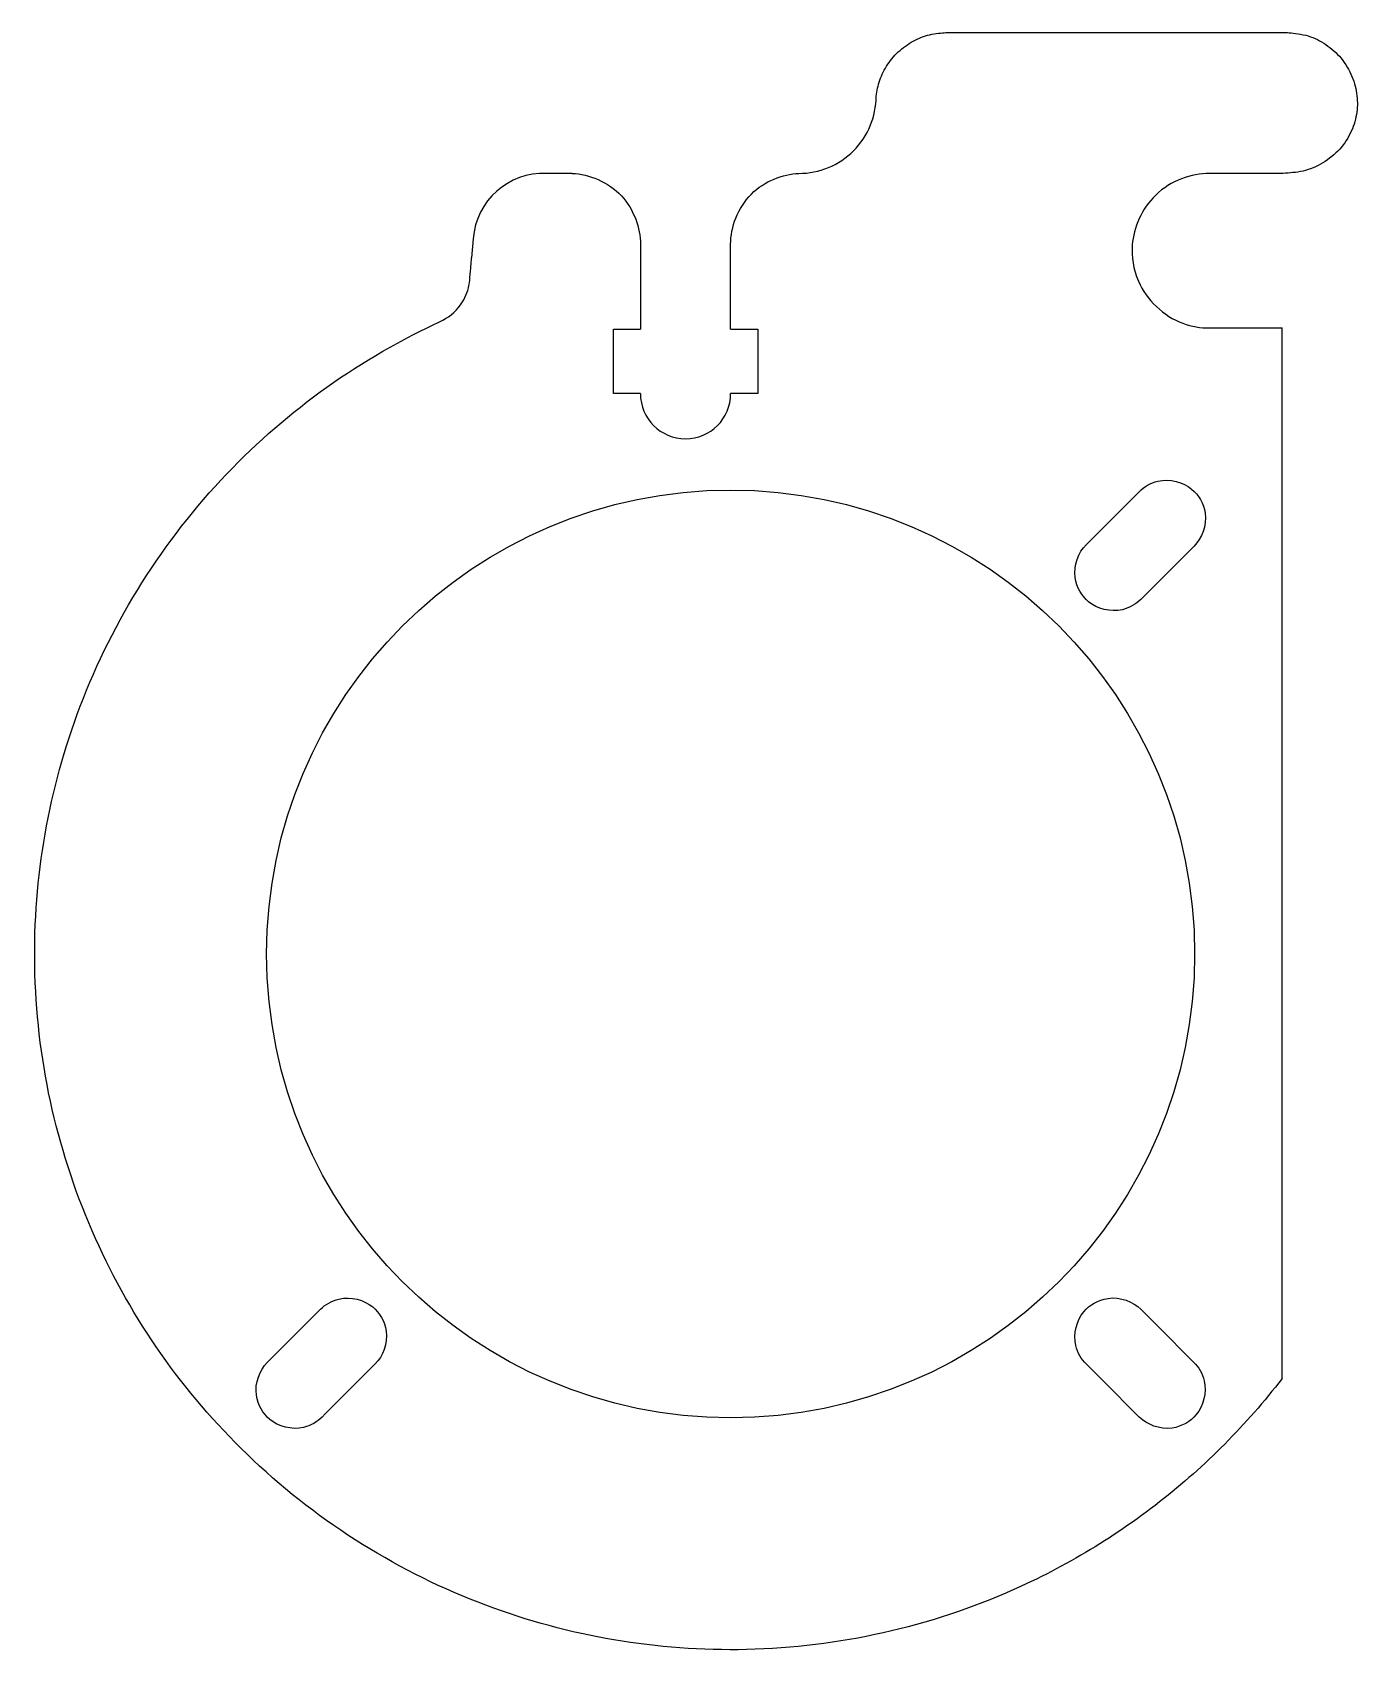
# Model space of a CAD drawing. Header units: millimetres. Extents: x -48.5 to 2.9, y -73.1 to -10.3.
import ezdxf

# ---------------------------------------------------------------- set-up
doc = ezdxf.new("R2010")
doc.units = ezdxf.units.MM
doc.layers.get('0').update_dxf_attribs({"linetype": 'CONTINUOUS'})

msp = doc.modelspace()

# ---------------------------------------------------------------- linework, layer by layer
for p, q in [((-27.537, -15.75), (-28.534, -15.75)), ((-31.382, -18.285), (-31.446, -19.025)), ((-25.944, -24.298), (-25.944, -21.798)), ((-25.944, -21.798), (-24.894, -21.798)), ((-21.394, -21.798), (-20.344, -21.798)), ((-20.344, -21.798), (-20.344, -24.298)), ((0, -62.51), (0, -21.75)), ((-24.894, -24.298), (-25.944, -24.298)), ((-20.344, -24.298), (-21.394, -24.298))]:
    msp.add_line(p, q)
msp.add_circle((-21.394, -46.038), 18)
for centre, radius, start, end in [((-18.74, -12.76), 2.99, -90.18474, 0.06481), ((-28.641, -18.498), 2.75, 87.7833, 175.5666), ((-23.144, -24.298), 1.75, -180, 0)]:
    msp.add_arc(centre, radius, start, end)
msp.add_rational_spline([(-15.75, -12.756), (-15.495, -10.288), (-13.014, -10.288), (-6.423, -10.288), (0.167, -10.288), (2.917, -10.288), (2.917, -13.038), (2.917, -15.788), (0.035, -15.75)], [1, 0.728281356894, 1, 1, 1, 0.707106781187, 1, 0.707106781187, 1], degree=2, knots=[192.28027, 192.28027, 192.28027, 196.299003, 196.299003, 247.930209, 247.930209, 252.249899, 252.249899, 256.569589, 256.569589, 256.569589])
for points, knots in [([(-27.537, -15.75), (-26.895, -15.775), (-26.15, -16.073), (-25.634, -16.625), (-25.139, -17.157), (-24.894, -17.88), (-24.894, -18.498), (-24.894, -19.598), (-24.894, -20.698), (-24.894, -21.798)], [154.401911, 154.401911, 154.401911, 154.401911, 156.5443, 156.5443, 156.5443, 158.604352, 158.604352, 158.604352, 163.636003, 163.636003, 163.636003, 163.636003]), ([(-21.394, -21.798), (-21.394, -20.698), (-21.394, -19.598), (-21.394, -18.498), (-21.394, -17.849), (-21.125, -17.089), (-20.587, -16.552), (-20.079, -16.045), (-19.372, -15.774), (-18.75, -15.75)], [178.33379, 178.33379, 178.33379, 178.33379, 183.365441, 183.365441, 183.365441, 185.526834, 185.526834, 185.526834, 187.567881, 187.567881, 187.567881, 187.567881]), ([(0.035, -15.75), (-0.917, -15.75), (-1.869, -15.75), (-2.82, -15.75), (-3.513, -15.75), (-4.321, -16.029), (-4.904, -16.592), (-5.451, -17.119), (-5.762, -17.859), (-5.812, -18.525), (-5.847, -18.99), (-5.779, -19.463), (-5.577, -19.934), (-5.263, -20.664), (-4.593, -21.295), (-3.855, -21.566), (-3.508, -21.694), (-3.152, -21.75), (-2.82, -21.75), (-1.88, -21.75), (-0.94, -21.75), (0, -21.75)], [-2.820473, -2.820473, -2.820473, -2.820473, 0, 0, 0, 2.306511, 2.306511, 2.306511, 4.466026, 4.466026, 4.466026, 5.9751, 5.9751, 5.9751, 8.320603, 8.320603, 8.320603, 9.424778, 9.424778, 9.424778, 12.245251, 12.245251, 12.245251, 12.245251]), ([(0, -62.51), (-1.379, -64.301), (-2.978, -65.912), (-6.585, -68.734), (-8.589, -69.922), (-14.002, -72.252), (-17.534, -72.999), (-24.556, -73.073), (-27.979, -72.449), (-34.531, -69.897), (-37.578, -67.945), (-42.63, -63.064), (-44.624, -60.222), (-47.48, -53.852), (-48.278, -50.368), (-48.483, -43.392), (-47.926, -39.967), (-45.506, -33.371), (-43.611, -30.282), (-38.818, -25.127), (-36.005, -23.073), (-32.589, -21.467), (-32.308, -21.341), (-31.858, -20.855), (-31.72, -20.631), (-31.531, -20.123), (-31.514, -19.908), (-31.476, -19.419), (-31.467, -19.302), (-31.455, -19.147), (-31.452, -19.109), (-31.449, -19.063), (-31.448, -19.055), (-31.447, -19.043), (-31.447, -19.039), (-31.446, -19.033), (-31.446, -19.031), (-31.446, -19.028), (-31.446, -19.027), (-31.446, -19.025), (-31.446, -19.025), (-31.446, -19.025), (-31.446, -19.025), (-31.446, -19.025)], [0, 0, 0, 0, 0.678164, 0.678164, 1.373999, 1.373999, 2.446369, 2.446369, 3.480727, 3.480727, 4.555856, 4.555856, 5.587962, 5.587962, 6.650145, 6.650145, 7.681612, 7.681612, 8.758034, 8.758034, 9.79351, 9.79351, 9.890238, 9.890238, 9.952999, 9.952999, 10.020726, 10.020726, 10.042118, 10.042118, 10.048974, 10.048974, 10.05048, 10.05048, 10.051212, 10.051212, 10.051574, 10.051574, 10.051753, 10.051753, 10.051775, 10.051775, 10.051778, 10.051778, 10.051778, 10.051778]), ([(-3.413, -30.212), (-3.12, -29.919), (-2.921, -29.418), (-2.988, -28.94), (-3.043, -28.552), (-3.243, -28.225), (-3.51, -28.001), (-3.836, -27.728), (-4.36, -27.582), (-4.822, -27.692), (-5.106, -27.76), (-5.355, -27.911), (-5.534, -28.09), (-6.224, -28.781), (-6.915, -29.471), (-7.605, -30.161), (-7.898, -30.454), (-8.097, -30.955), (-8.03, -31.433), (-7.974, -31.821), (-7.775, -32.148), (-7.508, -32.372), (-7.182, -32.645), (-6.658, -32.791), (-6.196, -32.681), (-5.911, -32.613), (-5.663, -32.462), (-5.484, -32.283), (-4.793, -31.592), (-4.103, -30.902), (-3.413, -30.212)], [0, 0, 0, 0, 1.378831, 1.378831, 1.378831, 2.500562, 2.500562, 2.500562, 3.869336, 3.869336, 3.869336, 4.712389, 4.712389, 4.712389, 6.181741, 6.181741, 6.181741, 7.560572, 7.560572, 7.560572, 8.682303, 8.682303, 8.682303, 10.051077, 10.051077, 10.051077, 10.89413, 10.89413, 10.89413, 12.358498, 12.358498, 12.358498, 12.358498]), ([(-37.247, -64.013), (-36.559, -63.325), (-35.87, -62.637), (-35.182, -61.948), (-34.89, -61.656), (-34.69, -61.155), (-34.758, -60.677), (-34.813, -60.288), (-35.013, -59.961), (-35.28, -59.738), (-35.606, -59.465), (-36.13, -59.318), (-36.591, -59.429), (-36.876, -59.497), (-37.125, -59.648), (-37.304, -59.827), (-37.991, -60.515), (-38.679, -61.203), (-39.368, -61.892), (-39.661, -62.184), (-39.861, -62.686), (-39.793, -63.163), (-39.738, -63.552), (-39.538, -63.879), (-39.271, -64.102), (-38.945, -64.375), (-38.421, -64.522), (-37.959, -64.411), (-37.675, -64.344), (-37.426, -64.192), (-37.247, -64.013)], [318.21116, 318.21116, 318.21116, 318.21116, 319.671201, 319.671201, 319.671201, 321.050032, 321.050032, 321.050032, 322.171763, 322.171763, 322.171763, 323.540537, 323.540537, 323.540537, 324.38359, 324.38359, 324.38359, 325.842237, 325.842237, 325.842237, 327.221068, 327.221068, 327.221068, 328.342799, 328.342799, 328.342799, 329.711573, 329.711573, 329.711573, 330.554626, 330.554626, 330.554626, 330.554626]), ([(-3.421, -61.89), (-4.109, -61.202), (-4.796, -60.515), (-5.484, -59.827), (-5.776, -59.534), (-6.277, -59.335), (-6.755, -59.403), (-7.144, -59.458), (-7.471, -59.658), (-7.694, -59.925), (-7.967, -60.25), (-8.114, -60.775), (-8.003, -61.236), (-7.935, -61.521), (-7.784, -61.769), (-7.605, -61.948), (-6.917, -62.636), (-6.23, -63.324), (-5.542, -64.011), (-5.25, -64.304), (-4.748, -64.503), (-4.271, -64.436), (-3.882, -64.381), (-3.555, -64.181), (-3.332, -63.914), (-3.059, -63.588), (-2.912, -63.064), (-3.023, -62.602), (-3.091, -62.318), (-3.242, -62.069), (-3.421, -61.89)], [275.987749, 275.987749, 275.987749, 275.987749, 277.446396, 277.446396, 277.446396, 278.825227, 278.825227, 278.825227, 279.946957, 279.946957, 279.946957, 281.315732, 281.315732, 281.315732, 282.158785, 282.158785, 282.158785, 283.618826, 283.618826, 283.618826, 284.997657, 284.997657, 284.997657, 286.119387, 286.119387, 286.119387, 287.488162, 287.488162, 287.488162, 288.331215, 288.331215, 288.331215, 288.331215])]:
    msp.add_open_spline(points, degree=3, knots=knots)

doc.saveas('drawing.dxf')
